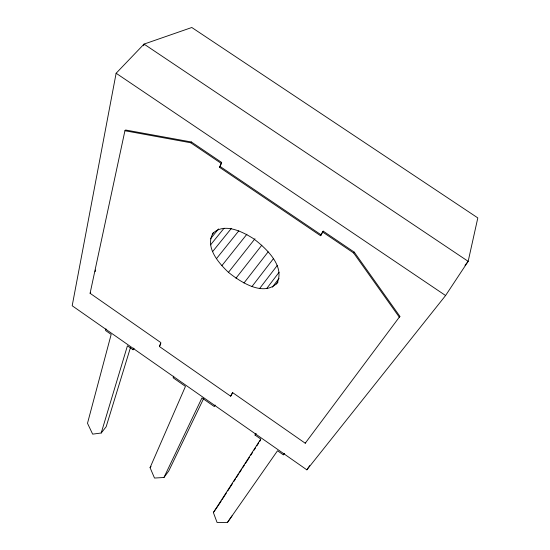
<?xml version="1.0" encoding="UTF-8"?>
<svg xmlns="http://www.w3.org/2000/svg" width="550" height="550" viewBox="0 0 550 550"><rect width="100%" height="100%" fill="white"/><g stroke="black" fill="none" stroke-linecap="round" stroke-linejoin="round"><path stroke-width="0.82" d="M116.126 73.253L72.188 305.759L306.859 469.837L445.582 295.529L468.167 261.332L477.812 217.91L191.799 27.5L144.045 44.096L116.126 73.253L445.582 295.529M232.691 392.624L230.649 396.192L159.445 346.541L160.854 342.609L90.09 293.301L124.926 130.742L125.599 130.006L191.386 141.989L221.684 162.477L219.581 167.351L320.574 235.723L323.214 231.151L354.255 252.141L399.898 316.36L399.328 317.199L353.643 252.979L322.596 231.976L323.214 231.151M95.143 271.7L95.507 270.022M143.688 45.753L144.045 44.096L468.167 261.332L464.998 265.347M105.971 328.859L105.552 330.502L111.169 334.434L87.498 423.28L92.647 434.149L101.214 433.001L106.157 426.745L130.433 347.696M101.214 433.001L127.435 345.812L133.072 349.752L134.118 348.466M133.072 349.752L133.588 348.116M219.581 167.351L221.684 162.477M160.813 343.523L159.445 346.541M278.073 282.006C264.571 297.743 240.769 282.239 228.456 272.346C218.46 262.859 204.449 246.771 213.386 232.609M173.752 376.193L173.119 377.761L185.46 386.389L150.067 467.651L154.502 478.053L163.948 477.489L168.719 471.047L203.741 398.331M163.948 477.489L201.953 397.925L214.363 406.594L215.139 405.075M276.519 284.061C286.048 266.606 266.069 248.174 253.426 238.611C242.028 231.454 223.644 222.124 212.3 233.936M230.649 396.192L232.567 392.583L305.229 443.217L399.898 316.36M320.574 235.723L322.596 231.976M283.312 454.816L284.261 453.434L283.312 454.816L277.516 450.759L227.418 522.5L217.071 522.466L213.379 512.545L260.789 439.065L255.014 435.029L255.922 433.586M218.013 505.959L221.244 500.954M222.173 499.524L226.332 493.082M227.721 490.937L232.347 483.78M233.729 481.635L235.579 478.768M236.507 477.338L238.356 474.478M239.278 473.048L241.594 469.466M242.516 468.036L244.365 465.176M245.293 463.739L249.452 457.304M250.841 455.152L252.691 452.293M254.079 450.147L255.461 448.002M256.85 445.851L258.699 442.991M259.627 441.561L260.549 440.131M306.859 469.837L309.678 465.623M305.229 443.217L305.711 442.516M227.418 522.5L232.011 515.879M213.379 512.545L217.546 506.619M255.014 435.029L255.984 433.661M353.643 252.979L354.255 252.141M150.067 467.651L151.03 466.373M272.353 287.162L279.056 278.327M266.64 288.613L279.097 272.25M259.738 288.358L277.372 265.306M252.038 286.44L273.529 258.548M243.973 282.996L268.146 251.852M235.971 278.211L261.827 245.176M228.456 272.346L254.98 238.741M221.829 265.719L246.923 234.197M216.446 258.679L238.831 230.78M212.616 251.597L231.406 228.333M210.567 244.86L224.084 228.209M210.444 238.858L218.536 228.924M90.09 293.301L90.64 292.662M124.926 130.742L190.712 142.759L191.386 141.989M190.712 142.759L221.018 163.261M220.241 166.567L321.193 234.898"/></g></svg>
